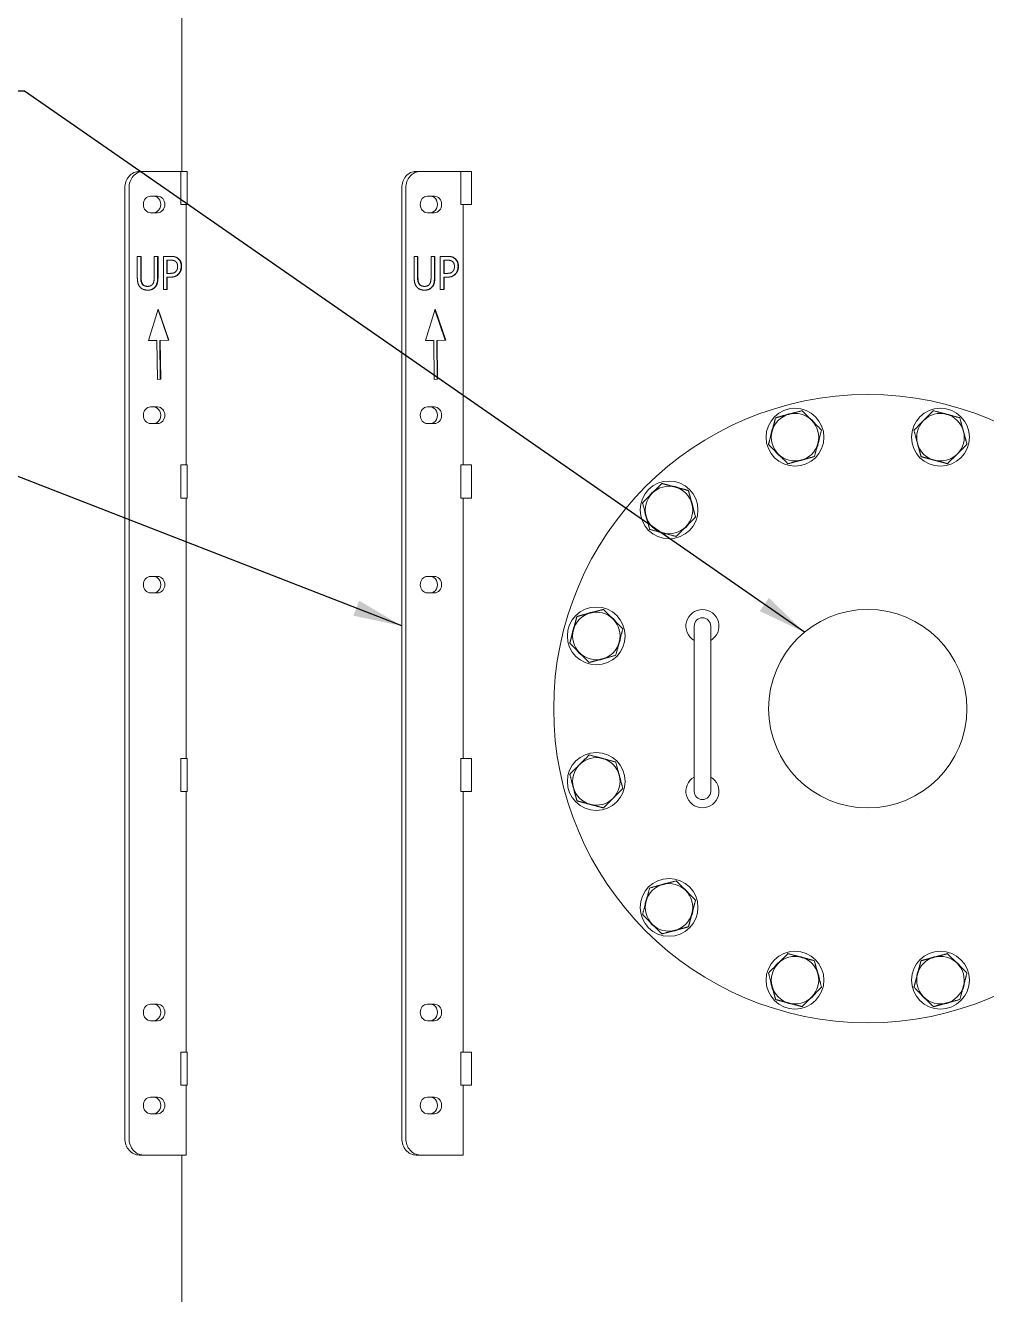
# Model space of a CAD drawing. Header units: inches. Extents: x 19 to 503, y 7 to 322.
# Drawn here: x 224.58 to 253.66, y 91.77 to 130.16 of the extents above; entities that cross this region are included whole.
import ezdxf

# ---------------------------------------------------------------- set-up
doc = ezdxf.new("R2010")
doc.units = ezdxf.units.IN
doc.header["$LTSCALE"] = 15
doc.header["$MEASUREMENT"] = 0
doc.layers.add('Symbol (ANSI)', color=7, linetype='Continuous', lineweight=25)
doc.layers.add('Visible (ANSI)', color=7, linetype='Continuous', lineweight=50)
doc.styles.add('MEMCOR Medium', font='arial.ttf')
doc.dimstyles.new('Default (ANSI)$7', dxfattribs={"dimscale": 15, "dimtxt": 0.15, "dimasz": 0.098425, "dimexe": 0.125, "dimexo": 0.0625, "dimgap": 0.031496, "dimtad": 0, "dimtih": 1, "dimtoh": 1, "dimdec": 4, "dimrnd": 1e-08, "dimzin": 3, "dimdsep": 46, "dimlunit": 5, "dimtxsty": 'MEMCOR Medium', "dimcen": 0.09, "dimdle": 0.393701, "dimclrd": 256, "dimclre": 256, "dimclrt": 256, "dimadec": 0, "dimazin": 1, "dimtfac": 0.8, "dimtofl": 0, "dimtmove": 0, "dimatfit": 3, "dimfxl": 1, "dimfrac": 1, "dimtolj": 1, "dimtzin": 4, "dimlwd": -1, "dimlwe": -1, "dimarcsym": 0})

msp = doc.modelspace()

# ---------------------------------------------------------------- linework, layer by layer
at = {"layer": 'Visible (ANSI)', "linetype": 'Continuous', "lineweight": 18}
for p, q in [((229.314305, 125.74437), (229.314305, 133.24437)), ((228.151661, 125.74437), (228.026661, 125.74437)), ((229.288319, 125.74437), (228.151661, 125.74437)), ((229.473003, 125.74437), (229.288319, 125.74437)), ((229.288319, 124.74437), (229.288319, 125.74437)), ((229.473003, 124.74437), (229.473003, 125.74437)), ((236.526661, 125.74437), (236.401661, 125.74437)), ((237.758829, 125.74437), (236.526661, 125.74437)), ((238.073743, 125.74437), (237.758829, 125.74437)), ((237.758829, 124.74437), (237.758829, 125.74437)), ((238.073743, 124.74437), (238.073743, 125.74437)), ((227.593648, 96.49437), (227.593648, 125.24437)), ((227.718648, 125.24437), (227.718648, 96.49437)), ((235.968648, 96.49437), (235.968648, 125.24437)), ((236.093648, 125.24437), (236.093648, 96.49437)), ((228.368167, 124.99437), (228.584674, 124.99437)), ((236.743167, 124.99437), (236.959674, 124.99437)), ((228.584674, 124.49437), (228.368167, 124.49437)), ((229.473003, 124.74437), (229.288319, 124.74437)), ((229.450699, 116.86437), (229.450699, 124.74437)), ((236.959674, 124.49437), (236.743167, 124.49437)), ((238.073743, 124.74437), (237.758829, 124.74437)), ((237.825699, 116.86437), (237.825699, 124.74437)), ((229.450699, 123.63437), (229.450699, 122.63437)), ((227.96905, 122.550213), (227.96905, 123.1742)), ((227.96905, 123.1742), (228.084146, 123.1742)), ((228.071646, 123.1742), (228.071646, 122.550213)), ((228.084146, 123.1742), (228.084146, 122.550213)), ((228.480665, 122.546972), (228.480665, 123.1742)), ((228.480665, 123.1742), (228.59576, 123.1742)), ((228.58326, 123.1742), (228.58326, 122.550213)), ((228.59576, 123.1742), (228.59576, 122.550213)), ((228.760684, 122.1742), (228.760684, 123.1742)), ((228.760684, 123.1742), (228.978243, 123.1742)), ((228.87578, 123.059127), (228.86328, 123.059127)), ((228.86328, 123.059127), (228.86328, 122.660424)), ((228.87578, 123.059127), (228.87578, 122.660424)), ((228.971225, 123.059127), (228.87578, 123.059127)), ((236.34405, 122.550213), (236.34405, 123.1742)), ((236.34405, 123.1742), (236.459146, 123.1742)), ((236.446646, 123.1742), (236.446646, 122.550213)), ((236.459146, 123.1742), (236.459146, 122.550213)), ((236.855665, 122.546972), (236.855665, 123.1742)), ((236.855665, 123.1742), (236.97076, 123.1742)), ((236.95826, 123.1742), (236.95826, 122.550213)), ((236.97076, 123.1742), (236.97076, 122.550213)), ((237.135684, 122.1742), (237.135684, 123.1742)), ((237.135684, 123.1742), (237.353243, 123.1742)), ((237.25078, 123.059127), (237.23828, 123.059127)), ((237.23828, 123.059127), (237.23828, 122.660424)), ((237.25078, 123.059127), (237.25078, 122.660424)), ((237.346225, 123.059127), (237.25078, 123.059127)), ((228.87578, 122.660424), (228.86328, 122.660424)), ((228.87578, 122.546972), (228.86328, 122.546972)), ((228.86328, 122.546972), (228.86328, 122.1742)), ((228.87578, 122.660424), (228.954382, 122.660424)), ((228.973331, 122.546972), (228.87578, 122.546972)), ((228.87578, 122.546972), (228.87578, 122.1742)), ((237.25078, 122.660424), (237.23828, 122.660424)), ((237.25078, 122.546972), (237.23828, 122.546972)), ((237.23828, 122.546972), (237.23828, 122.1742)), ((237.25078, 122.660424), (237.329382, 122.660424)), ((237.348331, 122.546972), (237.25078, 122.546972)), ((237.25078, 122.546972), (237.25078, 122.1742)), ((228.282054, 122.266583), (228.269554, 122.266583)), ((228.87578, 122.1742), (228.760684, 122.1742)), ((236.657054, 122.266583), (236.644554, 122.266583)), ((237.25078, 122.1742), (237.135684, 122.1742)), ((228.308056, 120.624827), (228.602757, 121.57703)), ((228.596801, 121.557786), (228.910217, 120.636103)), ((228.602757, 121.57703), (228.922717, 120.636103)), ((236.683056, 120.624827), (236.977757, 121.57703)), ((236.971801, 121.557786), (237.285217, 120.636103)), ((236.977757, 121.57703), (237.297717, 120.636103)), ((228.564549, 120.630328), (228.308056, 120.624827)), ((228.552049, 120.630328), (228.30814, 120.625097)), ((228.564549, 120.630328), (228.552049, 120.630328)), ((228.578178, 119.454424), (228.564549, 120.630328)), ((228.910217, 120.636103), (228.650161, 120.63191)), ((228.650161, 120.63191), (228.665538, 119.458082)), ((228.662661, 120.63191), (228.650161, 120.63191)), ((228.922717, 120.636103), (228.662661, 120.63191)), ((228.662661, 120.63191), (228.678038, 119.458082)), ((228.922717, 120.636103), (228.910217, 120.636103)), ((236.939549, 120.630328), (236.683056, 120.624827)), ((236.927049, 120.630328), (236.68314, 120.625097)), ((236.939549, 120.630328), (236.927049, 120.630328)), ((236.953178, 119.454424), (236.939549, 120.630328)), ((237.285217, 120.636103), (237.025161, 120.63191)), ((237.025161, 120.63191), (237.040538, 119.458082)), ((237.037661, 120.63191), (237.025161, 120.63191)), ((237.297717, 120.636103), (237.037661, 120.63191)), ((237.037661, 120.63191), (237.053038, 119.458082)), ((237.297717, 120.636103), (237.285217, 120.636103)), ((228.665538, 119.458082), (228.578173, 119.454882)), ((228.678038, 119.458082), (228.578178, 119.454424)), ((228.678038, 119.458082), (228.665538, 119.458082)), ((237.040538, 119.458082), (236.953173, 119.454882)), ((237.053038, 119.458082), (236.953178, 119.454424)), ((237.053038, 119.458082), (237.040538, 119.458082)), ((228.368167, 118.61937), (228.584674, 118.61937)), ((236.743167, 118.61937), (236.959674, 118.61937)), ((228.584674, 118.11937), (228.368167, 118.11937)), ((236.959674, 118.11937), (236.743167, 118.11937)), ((229.473003, 116.86437), (229.288319, 116.86437)), ((229.288319, 115.86437), (229.288319, 116.86437)), ((229.473003, 115.86437), (229.473003, 116.86437)), ((238.073743, 116.86437), (237.758829, 116.86437)), ((237.758829, 115.86437), (237.758829, 116.86437)), ((238.073743, 115.86437), (238.073743, 116.86437)), ((248.170911, 117.042569), (248.170818, 117.042728)), ((229.473003, 115.86437), (229.288319, 115.86437)), ((229.450699, 107.98437), (229.450699, 115.86437)), ((238.073743, 115.86437), (237.758829, 115.86437)), ((237.825699, 107.98437), (237.825699, 115.86437)), ((244.65054, 115.084373), (244.65038, 115.084466)), ((229.450699, 114.75437), (229.450699, 113.75437)), ((228.368167, 113.49437), (228.584674, 113.49437)), ((236.743167, 113.49437), (236.959674, 113.49437)), ((228.584674, 112.99437), (228.368167, 112.99437)), ((236.959674, 112.99437), (236.743167, 112.99437)), ((244.814767, 111.99437), (244.814767, 111.24437)), ((245.314767, 111.24437), (245.314767, 111.99437)), ((242.580907, 111.628341), (242.580723, 111.628341)), ((244.814767, 107.74437), (244.814767, 111.24437)), ((245.314767, 107.74437), (245.314767, 111.24437)), ((229.473003, 107.98437), (229.288319, 107.98437)), ((229.288319, 106.98437), (229.288319, 107.98437)), ((229.473003, 106.98437), (229.473003, 107.98437)), ((238.073743, 107.98437), (237.758829, 107.98437)), ((237.758829, 106.98437), (237.758829, 107.98437)), ((238.073743, 106.98437), (238.073743, 107.98437)), ((244.814767, 107.74437), (244.814767, 106.99437)), ((245.314767, 106.99437), (245.314767, 107.74437)), ((229.473003, 106.98437), (229.288319, 106.98437)), ((229.450699, 99.10437), (229.450699, 106.98437)), ((238.073743, 106.98437), (237.758829, 106.98437)), ((237.825699, 99.10437), (237.825699, 106.98437)), ((229.450699, 105.87437), (229.450699, 104.87437)), ((244.474764, 104.080142), (244.474672, 104.079983)), ((247.930796, 102.01051), (247.930796, 102.010325)), ((251.958624, 101.946171), (251.958717, 101.946011)), ((228.368167, 100.55687), (228.584674, 100.55687)), ((236.743167, 100.55687), (236.959674, 100.55687)), ((228.584674, 100.05687), (228.368167, 100.05687)), ((236.959674, 100.05687), (236.743167, 100.05687)), ((229.473003, 99.10437), (229.288319, 99.10437)), ((229.288319, 98.10437), (229.288319, 99.10437)), ((229.473003, 98.10437), (229.473003, 99.10437)), ((238.073743, 99.10437), (237.758829, 99.10437)), ((237.758829, 98.10437), (237.758829, 99.10437)), ((238.073743, 98.10437), (238.073743, 99.10437)), ((229.473003, 98.10437), (229.288319, 98.10437)), ((229.450699, 95.99437), (229.450699, 98.10437)), ((238.073743, 98.10437), (237.758829, 98.10437)), ((237.825699, 95.99437), (237.825699, 98.10437)), ((228.368167, 97.74437), (228.584674, 97.74437)), ((236.743167, 97.74437), (236.959674, 97.74437)), ((228.584674, 97.24437), (228.368167, 97.24437)), ((236.959674, 97.24437), (236.743167, 97.24437)), ((229.450699, 96.99437), (229.450699, 95.99437)), ((228.026661, 95.99437), (228.151661, 95.99437)), ((228.151661, 95.99437), (229.450699, 95.99437)), ((229.314305, 68.49437), (229.314305, 95.99437)), ((236.401661, 95.99437), (236.526661, 95.99437)), ((236.526661, 95.99437), (237.825699, 95.99437))]:
    msp.add_line(p, q, dxfattribs=at)
for centre, radius in [((250.064767, 109.49437), 9.5), ((247.864806, 117.704739), 0.875), ((252.264729, 117.704739), 0.875), ((244.05436, 115.504778), 0.875), ((241.854398, 111.694332), 0.875), ((250.064767, 109.49437), 3), ((241.854398, 107.294408), 0.875), ((244.05436, 103.483962), 0.875), ((247.864806, 101.284), 0.875), ((252.264729, 101.284), 0.875)]:
    msp.add_circle(centre, radius, dxfattribs=at)
for centre, radius, start, end in [((247.864806, 117.704739), 0.71875, 105.0436974, 165.0436974), ((247.864806, 117.704739), 0.7295, 95.195336, 114.8920588), ((247.864806, 117.704739), 0.71875, 45.0436974, 105.0436974), ((247.864806, 117.704739), 0.7295, 35.195336, 54.8920588), ((252.264729, 117.704739), 0.71875, 75.0436974, 135.0436974), ((252.264729, 117.704739), 0.71875, 15.0436974, 75.0436974), ((247.864806, 117.704739), 0.7295, 155.195336, 174.8920588), ((247.864806, 117.704739), 0.71875, 165.0436974, 225.0436974), ((247.864806, 117.704739), 0.71875, 345.0436974, 45.0436974), ((252.264729, 117.704739), 0.71875, 135.0436974, 195.0436974), ((252.264729, 117.704739), 0.71875, 315.0436974, 15.0436974), ((247.864806, 117.704739), 0.71875, 285.0436974, 345.0436974), ((247.864806, 117.704739), 0.7295, 335.195336, 354.8920588), ((252.264729, 117.704739), 0.71875, 195.0436974, 255.0436974), ((247.864806, 117.704739), 0.7295, 215.195336, 234.8920588), ((247.864806, 117.704739), 0.71875, 225.0436974, 285.0436974), ((252.264729, 117.704739), 0.71875, 255.0436974, 315.0436974), ((247.864806, 117.704739), 0.7295, 275.195336, 294.8099258), ((247.864806, 117.704739), 0.7295, 294.8099258, 294.8920588), ((244.05436, 115.504778), 0.71875, 135.0436974, 195.0436974), ((244.05436, 115.504778), 0.7295, 125.195336, 144.8920588), ((244.05436, 115.504778), 0.71875, 75.0436974, 135.0436974), ((244.05436, 115.504778), 0.7295, 65.195336, 84.8920588), ((244.05436, 115.504778), 0.71875, 15.0436974, 75.0436974), ((244.05436, 115.504778), 0.71875, 315.0436974, 15.0436974), ((244.05436, 115.504778), 0.7295, 5.195336, 24.8920588), ((244.05436, 115.504778), 0.7295, 185.195336, 204.8920588), ((244.05436, 115.504778), 0.71875, 195.0436974, 255.0436974), ((244.05436, 115.504778), 0.7295, 245.195336, 264.8920588), ((244.05436, 115.504778), 0.71875, 255.0436974, 315.0436974), ((244.05436, 115.504778), 0.7295, 305.195336, 324.8099258), ((244.05436, 115.504778), 0.7295, 324.8099258, 324.8920588), ((245.064767, 111.99437), 0.5, 90, 240), ((245.064767, 111.99437), 0.5, 300, 90), ((241.854398, 111.694332), 0.71875, 105.0436974, 165.0436974), ((241.854398, 111.694332), 0.7295, 95.195336, 114.8920588), ((241.854398, 111.694332), 0.71875, 45.0436974, 105.0436974), ((241.854398, 111.694332), 0.7295, 35.195336, 54.8920588), ((241.854398, 111.694332), 0.71875, 345.0436974, 45.0436974), ((245.064767, 111.99437), 0.25, 0, 180), ((241.854398, 111.694332), 0.7295, 155.195336, 174.8920588), ((241.854398, 111.694332), 0.71875, 165.0436974, 225.0436974), ((241.854398, 111.694332), 0.71875, 285.0436974, 345.0436974), ((241.854398, 111.694332), 0.7295, 335.195336, 354.8099258), ((241.854398, 111.694332), 0.7295, 354.8099258, 354.8920588), ((241.854398, 111.694332), 0.7295, 215.195336, 234.8920588), ((241.854398, 111.694332), 0.71875, 225.0436974, 285.0436974), ((241.854398, 111.694332), 0.7295, 275.195336, 294.8920588), ((241.854398, 107.294408), 0.71875, 75.0436974, 135.0436974), ((241.854398, 107.294408), 0.71875, 15.0436974, 75.0436974), ((241.854398, 107.294408), 0.71875, 135.0436974, 195.0436974), ((241.854398, 107.294408), 0.71875, 195.0436974, 255.0436974), ((241.854398, 107.294408), 0.71875, 315.0436974, 15.0436974), ((245.064767, 106.99437), 0.5, 120, 270), ((245.064767, 106.99437), 0.5, 270, 60), ((241.854398, 107.294408), 0.71875, 255.0436974, 315.0436974), ((245.064767, 106.99437), 0.25, 180, 0), ((244.05436, 103.483962), 0.71875, 105.0436974, 165.0436974), ((244.05436, 103.483962), 0.7295, 95.195336, 114.8920588), ((244.05436, 103.483962), 0.71875, 45.0436974, 105.0436974), ((244.05436, 103.483962), 0.7295, 54.8099258, 54.8920588), ((244.05436, 103.483962), 0.7295, 35.195336, 54.8099258), ((244.05436, 103.483962), 0.7295, 155.195336, 174.8920588), ((244.05436, 103.483962), 0.71875, 165.0436974, 225.0436974), ((244.05436, 103.483962), 0.71875, 345.0436974, 45.0436974), ((244.05436, 103.483962), 0.71875, 285.0436974, 345.0436974), ((244.05436, 103.483962), 0.7295, 335.195336, 354.8920588), ((244.05436, 103.483962), 0.7295, 215.195336, 234.8920588), ((244.05436, 103.483962), 0.71875, 225.0436974, 285.0436974), ((244.05436, 103.483962), 0.7295, 275.195336, 294.8920588), ((247.864806, 101.284), 0.71875, 135.0436974, 195.0436974), ((247.864806, 101.284), 0.7295, 125.195336, 144.8920588), ((247.864806, 101.284), 0.71875, 75.0436974, 135.0436974), ((247.864806, 101.284), 0.7295, 84.8099258, 84.8920588), ((247.864806, 101.284), 0.7295, 65.195336, 84.8099258), ((247.864806, 101.284), 0.71875, 15.0436974, 75.0436974), ((252.264729, 101.284), 0.71875, 105.0436974, 165.0436974), ((252.264729, 101.284), 0.7295, 114.8099258, 114.8920588), ((252.264729, 101.284), 0.7295, 95.195336, 114.8099258), ((252.264729, 101.284), 0.71875, 45.0436974, 105.0436974), ((252.264729, 101.284), 0.7295, 35.195336, 54.8920588), ((252.264729, 101.284), 0.71875, 345.0436974, 45.0436974), ((247.864806, 101.284), 0.71875, 315.0436974, 15.0436974), ((247.864806, 101.284), 0.7295, 5.195336, 24.8920588), ((252.264729, 101.284), 0.7295, 155.195336, 174.8920588), ((252.264729, 101.284), 0.71875, 165.0436974, 225.0436974), ((247.864806, 101.284), 0.7295, 185.195336, 204.8920588), ((247.864806, 101.284), 0.71875, 195.0436974, 255.0436974), ((252.264729, 101.284), 0.71875, 285.0436974, 345.0436974), ((252.264729, 101.284), 0.7295, 335.195336, 354.8920588), ((247.864806, 101.284), 0.7295, 245.195336, 264.8920588), ((247.864806, 101.284), 0.71875, 255.0436974, 315.0436974), ((247.864806, 101.284), 0.7295, 305.195336, 324.8920588), ((252.264729, 101.284), 0.7295, 215.195336, 234.8920588), ((252.264729, 101.284), 0.71875, 225.0436974, 285.0436974), ((252.264729, 101.284), 0.7295, 275.195336, 294.8920588)]:
    msp.add_arc(centre, radius, start, end, dxfattribs=at)
for centre, major_axis, start_param, end_param in [((228.026661, 125.24437), (0, 0.5), 0, 1.570796327), ((228.151661, 125.24437), (0, 0.5), 0, 1.570796327), ((236.401661, 125.24437), (0, 0.5), 0, 1.570796327), ((236.526661, 125.24437), (0, 0.5), 0, 1.570796327), ((228.368167, 124.74437), (0, -0.25), 3.141592654, 6.283185307), ((228.459674, 124.74437), (0, -0.25), 0, 3.141592654), ((228.584674, 124.74437), (0, 0.25), 3.141592654, 6.283185307), ((236.743167, 124.74437), (0, -0.25), 3.141592654, 6.283185307), ((236.834674, 124.74437), (0, -0.25), 0, 3.141592654), ((236.959674, 124.74437), (0, 0.25), 3.141592654, 6.283185307), ((228.368167, 118.36937), (0, -0.25), 3.141592654, 6.283185307), ((228.459674, 118.36937), (0, -0.25), 0, 3.141592654), ((228.584674, 118.36937), (0, 0.25), 3.141592654, 6.283185307), ((236.743167, 118.36937), (0, -0.25), 3.141592654, 6.283185307), ((236.834674, 118.36937), (0, -0.25), 0, 3.141592654), ((236.959674, 118.36937), (0, 0.25), 3.141592654, 6.283185307), ((228.368167, 113.24437), (0, -0.25), 3.141592654, 6.283185307), ((228.459674, 113.24437), (0, -0.25), 0, 3.141592654), ((228.584674, 113.24437), (0, 0.25), 3.141592654, 6.283185307), ((236.743167, 113.24437), (0, -0.25), 3.141592654, 6.283185307), ((236.834674, 113.24437), (0, -0.25), 0, 3.141592654), ((236.959674, 113.24437), (0, 0.25), 3.141592654, 6.283185307), ((228.368167, 100.30687), (0, -0.25), 3.141592654, 6.283185307), ((228.459674, 100.30687), (0, -0.25), 0, 3.141592654), ((228.584674, 100.30687), (0, 0.25), 3.141592654, 6.283185307), ((236.743167, 100.30687), (0, -0.25), 3.141592654, 6.283185307), ((236.834674, 100.30687), (0, -0.25), 0, 3.141592654), ((236.959674, 100.30687), (0, 0.25), 3.141592654, 6.283185307), ((228.368167, 97.49437), (0, -0.25), 3.141592654, 6.283185307), ((228.459674, 97.49437), (0, -0.25), 0, 3.141592654), ((228.584674, 97.49437), (0, 0.25), 3.141592654, 6.283185307), ((236.743167, 97.49437), (0, -0.25), 3.141592654, 6.283185307), ((236.834674, 97.49437), (0, -0.25), 0, 3.141592654), ((236.959674, 97.49437), (0, 0.25), 3.141592654, 6.283185307), ((228.026661, 96.49437), (0, -0.5), 4.71238898, 6.283185307), ((228.151661, 96.49437), (0, -0.5), 4.71238898, 6.283185307), ((236.401661, 96.49437), (0, -0.5), 4.71238898, 6.283185307), ((236.526661, 96.49437), (0, -0.5), 4.71238898, 6.283185307)]:
    msp.add_ellipse(centre, major_axis=major_axis, ratio=0.866025404, start_param=start_param, end_param=end_param, dxfattribs=at)
for points, knots in [([(228.965743, 123.1742), (229.000708, 123.1742), (229.054002, 123.171968), (229.134024, 123.149033), (229.164766, 123.133996), (229.192426, 123.111801)], [-0.7255066345, -0.7255066345, -0.7255066345, -0.7255066345, -0.2963664951, -0.2963664951, 0, 0, 0, 0]), ([(229.192426, 123.111801), (229.211405, 123.096874), (229.228314, 123.079286), (229.254455, 123.042456), (229.267919, 123.019896), (229.290845, 122.953467), (229.295591, 122.912876), (229.295591, 122.872742)], [-0.8444770711, -0.8444770711, -0.8444770711, -0.8444770711, -0.5445297246, -0.5445297246, -0.3058237555, -0.3058237555, 0, 0, 0, 0]), ([(229.295591, 122.872742), (229.295591, 122.849058), (229.293589, 122.825587), (229.28399, 122.772939), (229.276268, 122.750526), (229.258282, 122.704164), (229.241554, 122.67533), (229.219796, 122.650699)], [-0.4807015504, -0.4807015504, -0.4807015504, -0.4807015504, -0.3871149581, -0.3871149581, -0.2680978808, -0.2680978808, 0, 0, 0, 0]), ([(237.340743, 123.1742), (237.375708, 123.1742), (237.429002, 123.171968), (237.509024, 123.149033), (237.539766, 123.133996), (237.567426, 123.111801)], [-0.7255066345, -0.7255066345, -0.7255066345, -0.7255066345, -0.2963664951, -0.2963664951, 0, 0, 0, 0]), ([(237.567426, 123.111801), (237.586405, 123.096874), (237.603314, 123.079286), (237.629455, 123.042456), (237.642919, 123.019896), (237.665845, 122.953467), (237.670591, 122.912876), (237.670591, 122.872742)], [-0.8444770711, -0.8444770711, -0.8444770711, -0.8444770711, -0.5445297246, -0.5445297246, -0.3058237555, -0.3058237555, 0, 0, 0, 0]), ([(237.670591, 122.872742), (237.670591, 122.849058), (237.668589, 122.825587), (237.65899, 122.772939), (237.651268, 122.750526), (237.633282, 122.704164), (237.616554, 122.67533), (237.594796, 122.650699)], [-0.4807015504, -0.4807015504, -0.4807015504, -0.4807015504, -0.3871149581, -0.3871149581, -0.2680978808, -0.2680978808, 0, 0, 0, 0]), ([(228.071646, 122.550213), (228.071646, 122.484554), (228.076687, 122.448597), (228.085118, 122.400777), (228.094565, 122.373424), (228.108841, 122.34843)], [-0.371862003, -0.371862003, -0.371862003, -0.371862003, -0.2281453177, -0.2281453177, 0, 0, 0, 0]), ([(228.58326, 122.550213), (228.58326, 122.510266), (228.581262, 122.469129), (228.568748, 122.376685), (228.558176, 122.345966), (228.540644, 122.299586), (228.523103, 122.270484), (228.500447, 122.245513)], [-0.467674705, -0.467674705, -0.467674705, -0.467674705, -0.3856132751, -0.3856132751, -0.275578199, -0.275578199, 0, 0, 0, 0]), ([(229.219796, 122.650699), (229.204881, 122.633747), (229.188604, 122.618773), (229.153012, 122.592694), (229.134042, 122.581928), (229.092422, 122.563871), (229.046535, 122.546972), (228.960831, 122.546972)], [-2.121990443, -2.121990443, -2.121990443, -2.121990443, -1.442842816, -1.442842816, -0.754099623, -0.754099623, 0, 0, 0, 0]), ([(236.446646, 122.550213), (236.446646, 122.484554), (236.451687, 122.448597), (236.460118, 122.400777), (236.469565, 122.373424), (236.483841, 122.34843)], [-0.371862003, -0.371862003, -0.371862003, -0.371862003, -0.2281453177, -0.2281453177, 0, 0, 0, 0]), ([(236.95826, 122.550213), (236.95826, 122.510266), (236.956262, 122.469129), (236.943748, 122.376685), (236.933176, 122.345966), (236.915644, 122.299586), (236.898103, 122.270484), (236.875447, 122.245513)], [-0.467674705, -0.467674705, -0.467674705, -0.467674705, -0.3856132751, -0.3856132751, -0.275578199, -0.275578199, 0, 0, 0, 0]), ([(237.594796, 122.650699), (237.579881, 122.633747), (237.563604, 122.618773), (237.528012, 122.592694), (237.509042, 122.581928), (237.467422, 122.563871), (237.421535, 122.546972), (237.335831, 122.546972)], [-2.121990443, -2.121990443, -2.121990443, -2.121990443, -1.442842816, -1.442842816, -0.754099623, -0.754099623, 0, 0, 0, 0]), ([(228.108841, 122.34843), (228.116939, 122.334263), (228.126656, 122.321785), (228.152226, 122.297862), (228.166303, 122.28985), (228.205728, 122.271159), (228.238283, 122.266583), (228.269554, 122.266583)], [-0.4545311978, -0.4545311978, -0.4545311978, -0.4545311978, -0.3744036195, -0.3744036195, -0.2751501522, -0.2751501522, 0, 0, 0, 0]), ([(228.500447, 122.245513), (228.486802, 122.230024), (228.471913, 122.216336), (228.439488, 122.192833), (228.422324, 122.183292), (228.382473, 122.166773), (228.342945, 122.153943), (228.275968, 122.153167)], [-1.621814164, -1.621814164, -1.621814164, -1.621814164, -1.122952591, -1.122952591, -0.623679835, -0.623679835, -0.019053199, -0.019053199, -0.019053199, -0.019053199]), ([(236.483841, 122.34843), (236.491939, 122.334263), (236.501656, 122.321785), (236.527226, 122.297862), (236.541303, 122.28985), (236.580728, 122.271159), (236.613283, 122.266583), (236.644554, 122.266583)], [-0.4545311978, -0.4545311978, -0.4545311978, -0.4545311978, -0.3744036195, -0.3744036195, -0.2751501522, -0.2751501522, 0, 0, 0, 0]), ([(236.875447, 122.245513), (236.861802, 122.230024), (236.846913, 122.216336), (236.814488, 122.192833), (236.797324, 122.183292), (236.757473, 122.166773), (236.717945, 122.153943), (236.650968, 122.153167)], [-1.621814164, -1.621814164, -1.621814164, -1.621814164, -1.122952591, -1.122952591, -0.623679835, -0.623679835, -0.019053199, -0.019053199, -0.019053199, -0.019053199])]:
    msp.add_open_spline(points, degree=3, knots=knots, dxfattribs=at)
for points in [[(229.125622, 123.02104), (229.098252, 123.042109), (229.025264, 123.059127), (228.971225, 123.059127)], [(228.978243, 123.1742), (229.055442, 123.1742), (229.163519, 123.145027), (229.204926, 123.111801)], [(229.188082, 122.86869), (229.188082, 122.920553), (229.157203, 122.996729), (229.125622, 123.02104)], [(229.138956, 122.720391), (229.164923, 122.750375), (229.188082, 122.820878), (229.188082, 122.86869)], [(229.204926, 123.111801), (229.25335, 123.073714), (229.308091, 122.95621), (229.308091, 122.872742)], [(229.308091, 122.872742), (229.308091, 122.807912), (229.268088, 122.691218), (229.232296, 122.650699)], [(237.500622, 123.02104), (237.473252, 123.042109), (237.400264, 123.059127), (237.346225, 123.059127)], [(237.353243, 123.1742), (237.430442, 123.1742), (237.538519, 123.145027), (237.579926, 123.111801)], [(237.563082, 122.86869), (237.563082, 122.920553), (237.532203, 122.996729), (237.500622, 123.02104)], [(237.513956, 122.720391), (237.539923, 122.750375), (237.563082, 122.820878), (237.563082, 122.86869)], [(237.579926, 123.111801), (237.62835, 123.073714), (237.683091, 122.95621), (237.683091, 122.872742)], [(237.683091, 122.872742), (237.683091, 122.807912), (237.643088, 122.691218), (237.607296, 122.650699)], [(228.051863, 122.245513), (228.006245, 122.297377), (227.96905, 122.443244), (227.96905, 122.550213)], [(228.084146, 122.550213), (228.084146, 122.480521), (228.099585, 122.386518), (228.121341, 122.34843)], [(228.443469, 122.34843), (228.465225, 122.386518), (228.480665, 122.479711), (228.480665, 122.546972)], [(228.59576, 122.550213), (228.59576, 122.445675), (228.559267, 122.296566), (228.512947, 122.245513)], [(228.954382, 122.660424), (229.024562, 122.660424), (229.110884, 122.686356), (229.138956, 122.720391)], [(229.232296, 122.650699), (229.187381, 122.599646), (229.065969, 122.546972), (228.973331, 122.546972)], [(236.426863, 122.245513), (236.381245, 122.297377), (236.34405, 122.443244), (236.34405, 122.550213)], [(236.459146, 122.550213), (236.459146, 122.480521), (236.474585, 122.386518), (236.496341, 122.34843)], [(236.818469, 122.34843), (236.840225, 122.386518), (236.855665, 122.479711), (236.855665, 122.546972)], [(236.97076, 122.550213), (236.97076, 122.445675), (236.934267, 122.296566), (236.887947, 122.245513)], [(237.329382, 122.660424), (237.399562, 122.660424), (237.485884, 122.686356), (237.513956, 122.720391)], [(237.607296, 122.650699), (237.562381, 122.599646), (237.440969, 122.546972), (237.348331, 122.546972)], [(228.282054, 122.15313), (228.205558, 122.15313), (228.091865, 122.199322), (228.051863, 122.245513)], [(228.121341, 122.34843), (228.144501, 122.307912), (228.224506, 122.266583), (228.282054, 122.266583)], [(228.282054, 122.266583), (228.336093, 122.266583), (228.420309, 122.307912), (228.443469, 122.34843)], [(228.512947, 122.245513), (228.471541, 122.198511), (228.36206, 122.15313), (228.282054, 122.15313)], [(236.657054, 122.15313), (236.580558, 122.15313), (236.466865, 122.199322), (236.426863, 122.245513)], [(236.496341, 122.34843), (236.519501, 122.307912), (236.599506, 122.266583), (236.657054, 122.266583)], [(236.657054, 122.266583), (236.711093, 122.266583), (236.795309, 122.307912), (236.818469, 122.34843)], [(236.887947, 122.245513), (236.846541, 122.198511), (236.73706, 122.15313), (236.657054, 122.15313)]]:
    msp.add_open_spline(points, degree=2, dxfattribs=at)
for points, weights in [([(247.170405, 117.890236), (247.220108, 118.0763), (247.277501, 118.291149)], [1, 1.04314139574, 1.01001874936]), ([(247.277501, 118.291149), (247.492262, 118.348869), (247.67825, 118.398857)], [1.01001874936, 1.04314139574, 1]), ([(247.67825, 118.398857), (247.864238, 118.448844), (248.078999, 118.506564)], [1, 1.04314139574, 1.01001874936]), ([(248.078999, 118.506564), (248.236366, 118.349437), (248.372651, 118.21336)], [1.01001874936, 1.04314139574, 1]), ([(251.756109, 118.212585), (251.892186, 118.348869), (252.049314, 118.506237)], [1, 1.04314139574, 1.01001874936]), ([(252.049314, 118.506237), (252.264162, 118.448844), (252.450226, 118.39914)], [1.01001874936, 1.04314139574, 1]), ([(252.450226, 118.39914), (252.63629, 118.349437), (252.851139, 118.292044)], [1, 1.04314139574, 1.01001874936]), ([(252.851139, 118.292044), (252.908859, 118.077283), (252.958846, 117.891295)], [1.01001874936, 1.04314139574, 1]), ([(247.063308, 117.489324), (247.120701, 117.704172), (247.170405, 117.890236)], [1.01001874936, 1.04314139574, 1]), ([(248.372651, 118.21336), (248.508935, 118.077283), (248.666303, 117.920155)], [1, 1.04314139574, 1.01001874936]), ([(248.666303, 117.920155), (248.60891, 117.705307), (248.559206, 117.519243)], [1.01001874936, 1.04314139574, 1]), ([(251.462904, 117.918933), (251.620032, 118.0763), (251.756109, 118.212585)], [1.01001874936, 1.04314139574, 1]), ([(251.570612, 117.518184), (251.520625, 117.704172), (251.462904, 117.918933)], [1, 1.04314139574, 1.01001874936]), ([(252.958846, 117.891295), (253.008834, 117.705307), (253.066554, 117.490546)], [1, 1.04314139574, 1.01001874936]), ([(247.35696, 117.196119), (247.220676, 117.332196), (247.063308, 117.489324)], [1, 1.04314139574, 1.01001874936]), ([(248.559206, 117.519243), (248.509503, 117.333179), (248.45211, 117.11833)], [1, 1.04314139574, 1.01001874936]), ([(251.67832, 117.117435), (251.6206, 117.332196), (251.570612, 117.518184)], [1.01001874936, 1.04314139574, 1]), ([(253.066554, 117.490546), (252.909427, 117.333179), (252.77335, 117.196894)], [1.01001874936, 1.04314139574, 1]), ([(247.650613, 116.902914), (247.493245, 117.060042), (247.35696, 117.196119)], [1.01001874936, 1.04314139574, 1]), ([(248.45211, 117.11833), (248.237349, 117.06061), (248.051361, 117.010622)], [1.01001874936, 1.04314139574, 1]), ([(252.079233, 117.010339), (251.893169, 117.060042), (251.67832, 117.117435)], [1, 1.04314139574, 1.01001874936]), ([(252.77335, 117.196894), (252.637273, 117.06061), (252.480145, 116.903242)], [1, 1.04314139574, 1.01001874936]), ([(248.051361, 117.010622), (247.865373, 116.960635), (247.650613, 116.902914)], [1, 1.04314139574, 1.01001874936]), ([(252.480145, 116.903242), (252.265297, 116.960635), (252.079233, 117.010339)], [1.01001874936, 1.04314139574, 1]), ([(243.252535, 115.718971), (243.409663, 115.876338), (243.545739, 116.012623)], [1.01001874936, 1.04314139574, 1]), ([(243.545739, 116.012623), (243.681816, 116.148907), (243.838944, 116.306275)], [1, 1.04314139574, 1.01001874936]), ([(243.838944, 116.306275), (244.053792, 116.248882), (244.239857, 116.199178)], [1.01001874936, 1.04314139574, 1]), ([(244.239857, 116.199178), (244.425921, 116.149475), (244.640769, 116.092082)], [1, 1.04314139574, 1.01001874936]), ([(244.640769, 116.092082), (244.69849, 115.877321), (244.748477, 115.691333)], [1.01001874936, 1.04314139574, 1]), ([(243.360243, 115.318222), (243.310255, 115.50421), (243.252535, 115.718971)], [1, 1.04314139574, 1.01001874936]), ([(244.748477, 115.691333), (244.798464, 115.505345), (244.856185, 115.290584)], [1, 1.04314139574, 1.01001874936]), ([(243.467951, 114.917473), (243.41023, 115.132234), (243.360243, 115.318222)], [1.01001874936, 1.04314139574, 1]), ([(244.856185, 115.290584), (244.699057, 115.133217), (244.56298, 114.996932)], [1.01001874936, 1.04314139574, 1]), ([(243.868863, 114.810377), (243.682799, 114.86008), (243.467951, 114.917473)], [1, 1.04314139574, 1.01001874936]), ([(244.269776, 114.70328), (244.054927, 114.760673), (243.868863, 114.810377)], [1.01001874936, 1.04314139574, 1]), ([(244.56298, 114.996932), (244.426904, 114.860648), (244.269776, 114.70328)], [1, 1.04314139574, 1.01001874936]), ([(241.667842, 112.388449), (241.85383, 112.438436), (242.068591, 112.496157)], [1, 1.04314139574, 1.01001874936]), ([(242.068591, 112.496157), (242.225959, 112.339029), (242.362243, 112.202952)], [1.01001874936, 1.04314139574, 1]), ([(241.159997, 111.879828), (241.209701, 112.065893), (241.267094, 112.280741)], [1, 1.04314139574, 1.01001874936]), ([(241.267094, 112.280741), (241.481854, 112.338461), (241.667842, 112.388449)], [1.01001874936, 1.04314139574, 1]), ([(242.362243, 112.202952), (242.498528, 112.066876), (242.655895, 111.909748)], [1, 1.04314139574, 1.01001874936]), ([(241.052901, 111.478916), (241.110293, 111.693764), (241.159997, 111.879828)], [1.01001874936, 1.04314139574, 1]), ([(242.655895, 111.909748), (242.598503, 111.694899), (242.548799, 111.508835)], [1.01001874936, 1.04314139574, 1]), ([(241.346553, 111.185711), (241.210268, 111.321788), (241.052901, 111.478916)], [1, 1.04314139574, 1.01001874936]), ([(242.548799, 111.508835), (242.499095, 111.322771), (242.441702, 111.107923)], [1, 1.04314139574, 1.01001874936]), ([(241.640205, 110.892507), (241.482837, 111.049635), (241.346553, 111.185711)], [1.01001874936, 1.04314139574, 1]), ([(242.040954, 111.000215), (241.854965, 110.950227), (241.640205, 110.892507)], [1, 1.04314139574, 1.01001874936]), ([(242.441702, 111.107923), (242.226942, 111.050202), (242.040954, 111.000215)], [1.01001874936, 1.04314139574, 1]), ([(241.345778, 107.802253), (241.481854, 107.938538), (241.638982, 108.095905)], [1, 1.04314139574, 1.01001874936]), ([(241.638982, 108.095905), (241.85383, 108.038513), (242.039895, 107.988809)], [1.01001874936, 1.04314139574, 1]), ([(242.039895, 107.988809), (242.225959, 107.939105), (242.440807, 107.881712)], [1, 1.04314139574, 1.01001874936]), ([(242.440807, 107.881712), (242.498528, 107.666952), (242.548515, 107.480964)], [1.01001874936, 1.04314139574, 1]), ([(241.052573, 107.508601), (241.209701, 107.665969), (241.345778, 107.802253)], [1.01001874936, 1.04314139574, 1]), ([(241.160281, 107.107852), (241.110293, 107.293841), (241.052573, 107.508601)], [1, 1.04314139574, 1.01001874936]), ([(241.267989, 106.707104), (241.210268, 106.921864), (241.160281, 107.107852)], [1.01001874936, 1.04314139574, 1]), ([(242.548515, 107.480964), (242.598503, 107.294976), (242.656223, 107.080215)], [1, 1.04314139574, 1.01001874936]), ([(242.363018, 106.786563), (242.226942, 106.650278), (242.069814, 106.492911)], [1, 1.04314139574, 1.01001874936]), ([(242.656223, 107.080215), (242.499095, 106.922847), (242.363018, 106.786563)], [1.01001874936, 1.04314139574, 1]), ([(241.668901, 106.600007), (241.482837, 106.649711), (241.267989, 106.707104)], [1, 1.04314139574, 1.01001874936]), ([(242.069814, 106.492911), (241.854965, 106.550303), (241.668901, 106.600007)], [1.01001874936, 1.04314139574, 1]), ([(243.359959, 103.669459), (243.409663, 103.855523), (243.467056, 104.070371)], [1, 1.04314139574, 1.01001874936]), ([(243.467056, 104.070371), (243.681816, 104.128092), (243.867804, 104.178079)], [1.01001874936, 1.04314139574, 1]), ([(243.867804, 104.178079), (244.053792, 104.228067), (244.268553, 104.285787)], [1, 1.04314139574, 1.01001874936]), ([(244.268553, 104.285787), (244.425921, 104.128659), (244.562205, 103.992583)], [1.01001874936, 1.04314139574, 1]), ([(243.252862, 103.268546), (243.310255, 103.483395), (243.359959, 103.669459)], [1.01001874936, 1.04314139574, 1]), ([(244.562205, 103.992583), (244.69849, 103.856506), (244.855857, 103.699378)], [1, 1.04314139574, 1.01001874936]), ([(244.855857, 103.699378), (244.798464, 103.48453), (244.748761, 103.298466)], [1.01001874936, 1.04314139574, 1]), ([(243.546515, 102.975342), (243.41023, 103.111419), (243.252862, 103.268546)], [1, 1.04314139574, 1.01001874936]), ([(244.748761, 103.298466), (244.699057, 103.112401), (244.641664, 102.897553)], [1, 1.04314139574, 1.01001874936]), ([(243.840167, 102.682137), (243.682799, 102.839265), (243.546515, 102.975342)], [1.01001874936, 1.04314139574, 1]), ([(244.641664, 102.897553), (244.426904, 102.839833), (244.240915, 102.789845)], [1.01001874936, 1.04314139574, 1]), ([(244.240915, 102.789845), (244.054927, 102.739858), (243.840167, 102.682137)], [1, 1.04314139574, 1.01001874936]), ([(247.062981, 101.498193), (247.220108, 101.655561), (247.356185, 101.791846)], [1.01001874936, 1.04314139574, 1]), ([(247.356185, 101.791846), (247.492262, 101.92813), (247.64939, 102.085498)], [1, 1.04314139574, 1.01001874936]), ([(247.64939, 102.085498), (247.864238, 102.028105), (248.050302, 101.978401)], [1.01001874936, 1.04314139574, 1]), ([(248.050302, 101.978401), (248.236366, 101.928698), (248.451215, 101.871305)], [1, 1.04314139574, 1.01001874936]), ([(248.451215, 101.871305), (248.508935, 101.656544), (248.558923, 101.470556)], [1.01001874936, 1.04314139574, 1]), ([(251.570329, 101.469497), (251.620032, 101.655561), (251.677425, 101.87041)], [1, 1.04314139574, 1.01001874936]), ([(251.677425, 101.87041), (251.892186, 101.92813), (252.078174, 101.978117)], [1.01001874936, 1.04314139574, 1]), ([(252.078174, 101.978117), (252.264162, 102.028105), (252.478922, 102.085825)], [1, 1.04314139574, 1.01001874936]), ([(252.478922, 102.085825), (252.63629, 101.928698), (252.772575, 101.792621)], [1.01001874936, 1.04314139574, 1]), ([(252.772575, 101.792621), (252.908859, 101.656544), (253.066227, 101.499416)], [1, 1.04314139574, 1.01001874936]), ([(247.170688, 101.097445), (247.120701, 101.283433), (247.062981, 101.498193)], [1, 1.04314139574, 1.01001874936]), ([(248.558923, 101.470556), (248.60891, 101.284568), (248.666631, 101.069807)], [1, 1.04314139574, 1.01001874936]), ([(251.463232, 101.068585), (251.520625, 101.283433), (251.570329, 101.469497)], [1.01001874936, 1.04314139574, 1]), ([(253.066227, 101.499416), (253.008834, 101.284568), (252.95913, 101.098504)], [1.01001874936, 1.04314139574, 1]), ([(247.278396, 100.696696), (247.220676, 100.911457), (247.170688, 101.097445)], [1.01001874936, 1.04314139574, 1]), ([(248.666631, 101.069807), (248.509503, 100.91244), (248.373426, 100.776155)], [1.01001874936, 1.04314139574, 1]), ([(251.756884, 100.77538), (251.6206, 100.911457), (251.463232, 101.068585)], [1, 1.04314139574, 1.01001874936]), ([(252.95913, 101.098504), (252.909427, 100.91244), (252.852034, 100.697591)], [1, 1.04314139574, 1.01001874936]), ([(247.679309, 100.5896), (247.493245, 100.639303), (247.278396, 100.696696)], [1, 1.04314139574, 1.01001874936]), ([(248.080221, 100.482503), (247.865373, 100.539896), (247.679309, 100.5896)], [1.01001874936, 1.04314139574, 1]), ([(248.373426, 100.776155), (248.237349, 100.639871), (248.080221, 100.482503)], [1, 1.04314139574, 1.01001874936]), ([(252.050536, 100.482175), (251.893169, 100.639303), (251.756884, 100.77538)], [1.01001874936, 1.04314139574, 1]), ([(252.451285, 100.589883), (252.265297, 100.539896), (252.050536, 100.482175)], [1, 1.04314139574, 1.01001874936]), ([(252.852034, 100.697591), (252.637273, 100.639871), (252.451285, 100.589883)], [1.01001874936, 1.04314139574, 1])]:
    msp.add_rational_spline(points, weights, degree=2, dxfattribs=at)

# ---------------------------------------------------------------- leaders
at = {"layer": 'Symbol (ANSI)', "annotation_type": 0, "has_hookline": 1, "hookline_direction": 1}
for points, text_width in [([(248.149542, 111.803463), (224.553457, 128.170762), (223.077079, 128.170762)], 53.716066), ([(235.968648, 111.997884), (222.86792, 117.096993), (221.391542, 117.096993)], 46.278481)]:
    msp.add_leader(points, dimstyle='Default (ANSI)$7', override={"dimtad": 0}, dxfattribs=dict(at, text_width=text_width))

doc.saveas('drawing.dxf')
